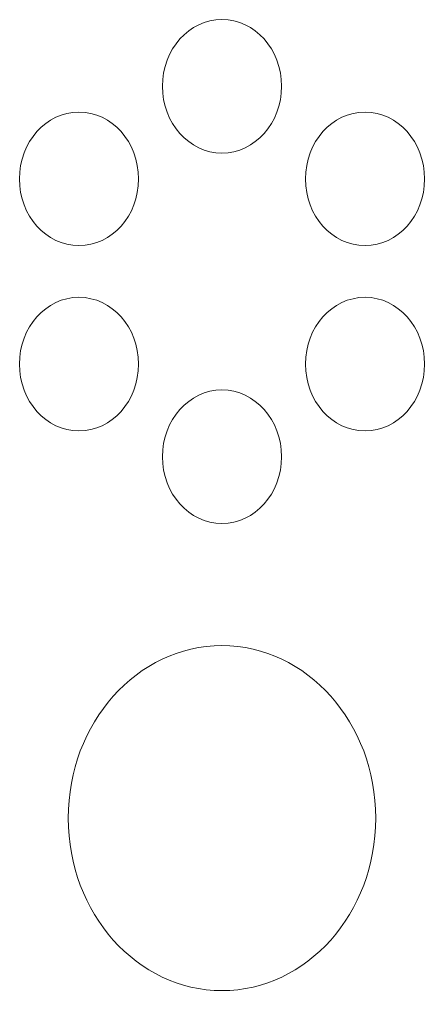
# Model space of a CAD drawing. Header units: millimetres. Extents: x -1200 to 1200, y -590 to 590.
# Drawn here: x -684 to -465, y 55 to 582 of the extents above; entities that cross this region are included whole.
import ezdxf

# ---------------------------------------------------------------- set-up
doc = ezdxf.new("R2010")
doc.units = ezdxf.units.MM
doc.header["$MEASUREMENT"] = 0
doc.layers.add('Layer 1', color=7, linetype='Continuous')

msp = doc.modelspace()

# ---------------------------------------------------------------- linework, layer by layer
at = {"layer": 'Layer 1', "color": 250, "lineweight": 9}
for points, knots in [([(-606.7944, 545.6403), (-606.7944, 565.6436), (-592.3297, 581.8634), (-574.4815, 581.8634), (-556.6418, 581.8634), (-542.1685, 565.6436), (-542.1685, 545.6403), (-542.1685, 525.6419), (-556.6418, 509.4171), (-574.4815, 509.4171), (-592.3297, 509.4171), (-606.7944, 525.6419), (-606.7944, 545.6403)], [0, 0, 0, 0, 0.25, 0.25, 0.25, 0.5, 0.5, 0.5, 0.75, 0.75, 0.75, 1, 1, 1, 1]), ([(-684.3927, 495.4134), (-684.3927, 515.4215), (-669.9237, 531.6462), (-652.0797, 531.6462), (-634.2402, 531.6462), (-619.7668, 515.4215), (-619.7668, 495.4134), (-619.7668, 475.415), (-634.2402, 459.1999), (-652.0797, 459.1999), (-669.9237, 459.1999), (-684.3927, 475.415), (-684.3927, 495.4134)], [0, 0, 0, 0, 0.25, 0.25, 0.25, 0.5, 0.5, 0.5, 0.75, 0.75, 0.75, 1, 1, 1, 1]), ([(-529.1961, 495.4134), (-529.1961, 515.4215), (-514.7314, 531.6462), (-496.8832, 531.6462), (-479.0435, 531.6462), (-464.5701, 515.4215), (-464.5701, 495.4134), (-464.5701, 475.415), (-479.0435, 459.1999), (-496.8832, 459.1999), (-514.7314, 459.1999), (-529.1961, 475.415), (-529.1961, 495.4134)], [0, 0, 0, 0, 0.25, 0.25, 0.25, 0.5, 0.5, 0.5, 0.75, 0.75, 0.75, 1, 1, 1, 1]), ([(-684.3927, 394.9741), (-684.3927, 414.9774), (-669.9237, 431.1973), (-652.0797, 431.1973), (-634.2402, 431.1973), (-619.7668, 414.9774), (-619.7668, 394.9741), (-619.7668, 374.9756), (-634.2402, 358.751), (-652.0797, 358.751), (-669.9237, 358.751), (-684.3927, 374.9756), (-684.3927, 394.9741)], [0, 0, 0, 0, 0.25, 0.25, 0.25, 0.5, 0.5, 0.5, 0.75, 0.75, 0.75, 1, 1, 1, 1]), ([(-529.1961, 394.9741), (-529.1961, 414.9774), (-514.7314, 431.1973), (-496.8832, 431.1973), (-479.0435, 431.1973), (-464.5701, 414.9774), (-464.5701, 394.9741), (-464.5701, 374.9756), (-479.0435, 358.751), (-496.8832, 358.751), (-514.7314, 358.751), (-529.1961, 374.9756), (-529.1961, 394.9741)], [0, 0, 0, 0, 0.25, 0.25, 0.25, 0.5, 0.5, 0.5, 0.75, 0.75, 0.75, 1, 1, 1, 1]), ([(-606.7944, 344.7521), (-606.7944, 364.7505), (-592.3297, 380.9752), (-574.4815, 380.9752), (-556.6418, 380.9752), (-542.1685, 364.7505), (-542.1685, 344.7521), (-542.1685, 324.7488), (-556.6418, 308.5289), (-574.4815, 308.5289), (-592.3297, 308.5289), (-606.7944, 324.7488), (-606.7944, 344.7521)], [0, 0, 0, 0, 0.25, 0.25, 0.25, 0.5, 0.5, 0.5, 0.75, 0.75, 0.75, 1, 1, 1, 1]), ([(-657.8992, 148.8345), (-657.8992, 148.8345), (-657.7877, 153.6563), (-657.7877, 153.6563), (-657.7877, 153.6563), (-657.4703, 158.4107), (-657.4703, 158.4107), (-657.4703, 158.4107), (-656.9386, 163.093), (-656.9386, 163.093), (-656.9386, 163.093), (-656.2009, 167.6985), (-656.2009, 167.6985), (-656.2009, 167.6985), (-655.2703, 172.2173), (-655.2703, 172.2173), (-655.2703, 172.2173), (-654.1466, 176.6449), (-654.1466, 176.6449), (-654.1466, 176.6449), (-652.8388, 180.9907), (-652.8388, 180.9907), (-652.8388, 180.9907), (-651.3464, 185.2259), (-651.3464, 185.2259), (-651.3464, 185.2259), (-649.6783, 189.3651), (-649.6783, 189.3651), (-649.6783, 189.3651), (-647.8342, 193.3984), (-647.8342, 193.3984), (-647.8342, 193.3984), (-645.8272, 197.3116), (-645.8272, 197.3116), (-645.8272, 197.3116), (-643.6575, 201.1093), (-643.6575, 201.1093), (-643.6575, 201.1093), (-641.3331, 204.7773), (-641.3331, 204.7773), (-641.3331, 204.7773), (-638.8501, 208.3059), (-638.8501, 208.3059), (-638.8501, 208.3059), (-636.2256, 211.7095), (-636.2256, 211.7095), (-636.2256, 211.7095), (-633.4596, 214.9592), (-633.4596, 214.9592), (-633.4596, 214.9592), (-630.5693, 218.0551), (-630.5693, 218.0551), (-630.5693, 218.0551), (-627.5331, 220.9972), (-627.5331, 220.9972), (-627.5331, 220.9972), (-624.381, 223.7759), (-624.381, 223.7759), (-624.381, 223.7759), (-621.1091, 226.3814), (-621.1091, 226.3814), (-621.1091, 226.3814), (-617.7255, 228.8139), (-617.7255, 228.8139), (-617.7255, 228.8139), (-614.2347, 231.0733), (-614.2347, 231.0733), (-614.2347, 231.0733), (-610.6368, 233.1309), (-610.6368, 233.1309), (-610.6368, 233.1309), (-606.9445, 235.0009), (-606.9445, 235.0009), (-606.9445, 235.0009), (-603.1664, 236.6739), (-603.1664, 236.6739), (-603.1664, 236.6739), (-599.2897, 238.1497), (-599.2897, 238.1497), (-599.2897, 238.1497), (-595.3359, 239.4044), (-595.3359, 239.4044), (-595.3359, 239.4044), (-591.3004, 240.4476), (-591.3004, 240.4476), (-591.3004, 240.4476), (-587.1965, 241.2697), (-587.1965, 241.2697), (-587.1965, 241.2697), (-583.0239, 241.8657), (-583.0239, 241.8657), (-583.0239, 241.8657), (-578.7827, 242.2264), (-578.7827, 242.2264), (-578.7827, 242.2264), (-574.4815, 242.3465), (-574.4815, 242.3465), (-574.4815, 242.3465), (-570.1802, 242.2264), (-570.1802, 242.2264), (-570.1802, 242.2264), (-565.9434, 241.8657), (-565.9434, 241.8657), (-565.9434, 241.8657), (-561.7706, 241.2697), (-561.7706, 241.2697), (-561.7706, 241.2697), (-557.6624, 240.4476), (-557.6624, 240.4476), (-557.6624, 240.4476), (-553.6312, 239.4044), (-553.6312, 239.4044), (-553.6312, 239.4044), (-549.6731, 238.1497), (-549.6731, 238.1497), (-549.6731, 238.1497), (-545.805, 236.6739), (-545.805, 236.6739), (-545.805, 236.6739), (-542.0185, 235.0009), (-542.0185, 235.0009), (-542.0185, 235.0009), (-538.3261, 233.1309), (-538.3261, 233.1309), (-538.3261, 233.1309), (-534.7324, 231.0733), (-534.7324, 231.0733), (-534.7324, 231.0733), (-531.2416, 228.8139), (-531.2416, 228.8139), (-531.2416, 228.8139), (-527.858, 226.3814), (-527.858, 226.3814), (-527.858, 226.3814), (-524.5818, 223.7759), (-524.5818, 223.7759), (-524.5818, 223.7759), (-521.4298, 220.9972), (-521.4298, 220.9972), (-521.4298, 220.9972), (-518.4023, 218.0551), (-518.4023, 218.0551), (-518.4023, 218.0551), (-515.5033, 214.9592), (-515.5033, 214.9592), (-515.5033, 214.9592), (-512.733, 211.7095), (-512.733, 211.7095), (-512.733, 211.7095), (-510.1128, 208.3059), (-510.1128, 208.3059), (-510.1128, 208.3059), (-507.6341, 204.7773), (-507.6341, 204.7773), (-507.6341, 204.7773), (-505.3055, 201.1093), (-505.3055, 201.1093), (-505.3055, 201.1093), (-503.1356, 197.3116), (-503.1356, 197.3116), (-503.1356, 197.3116), (-501.1287, 193.3984), (-501.1287, 193.3984), (-501.1287, 193.3984), (-499.2887, 189.3651), (-499.2887, 189.3651), (-499.2887, 189.3651), (-497.6164, 185.2259), (-497.6164, 185.2259), (-497.6164, 185.2259), (-496.1284, 180.9907), (-496.1284, 180.9907), (-496.1284, 180.9907), (-494.8161, 176.6449), (-494.8161, 176.6449), (-494.8161, 176.6449), (-493.6925, 172.2173), (-493.6925, 172.2173), (-493.6925, 172.2173), (-492.7619, 167.6985), (-492.7619, 167.6985), (-492.7619, 167.6985), (-492.0245, 163.093), (-492.0245, 163.093), (-492.0245, 163.093), (-491.5012, 158.4107), (-491.5012, 158.4107), (-491.5012, 158.4107), (-491.1752, 153.6563), (-491.1752, 153.6563), (-491.1752, 153.6563), (-491.0681, 148.8345), (-491.0681, 148.8345), (-491.0681, 148.8345), (-491.1752, 144.0128), (-491.1752, 144.0128), (-491.1752, 144.0128), (-491.5012, 139.2631), (-491.5012, 139.2631), (-491.5012, 139.2631), (-492.0245, 134.5856), (-492.0245, 134.5856), (-492.0245, 134.5856), (-492.7619, 129.9802), (-492.7619, 129.9802), (-492.7619, 129.9802), (-493.6925, 125.4613), (-493.6925, 125.4613), (-493.6925, 125.4613), (-494.8161, 121.0338), (-494.8161, 121.0338), (-494.8161, 121.0338), (-496.1284, 116.688), (-496.1284, 116.688), (-496.1284, 116.688), (-497.6164, 112.4528), (-497.6164, 112.4528), (-497.6164, 112.4528), (-499.2887, 108.304), (-499.2887, 108.304), (-499.2887, 108.304), (-501.1287, 104.2754), (-501.1287, 104.2754), (-501.1287, 104.2754), (-503.1356, 100.3624), (-503.1356, 100.3624), (-503.1356, 100.3624), (-505.3055, 96.5694), (-505.3055, 96.5694), (-505.3055, 96.5694), (-507.6341, 92.9014), (-507.6341, 92.9014), (-507.6341, 92.9014), (-510.1128, 89.3632), (-510.1128, 89.3632), (-510.1128, 89.3632), (-512.733, 85.9692), (-512.733, 85.9692), (-512.733, 85.9692), (-515.5033, 82.7195), (-515.5033, 82.7195), (-515.5033, 82.7195), (-518.4023, 79.6236), (-518.4023, 79.6236), (-518.4023, 79.6236), (-521.4298, 76.6815), (-521.4298, 76.6815), (-521.4298, 76.6815), (-524.5818, 73.8981), (-524.5818, 73.8981), (-524.5818, 73.8981), (-527.858, 71.2925), (-527.858, 71.2925), (-527.858, 71.2925), (-531.2416, 68.8551), (-531.2416, 68.8551), (-531.2416, 68.8551), (-534.7324, 66.6053), (-534.7324, 66.6053), (-534.7324, 66.6053), (-538.3261, 64.543), (-538.3261, 64.543), (-538.3261, 64.543), (-542.0185, 62.6681), (-542.0185, 62.6681), (-542.0185, 62.6681), (-545.805, 61), (-545.805, 61), (-545.805, 61), (-549.6731, 59.5289), (-549.6731, 59.5289), (-549.6731, 59.5289), (-553.6312, 58.2694), (-553.6312, 58.2694), (-553.6312, 58.2694), (-557.6624, 57.2311), (-557.6624, 57.2311), (-557.6624, 57.2311), (-561.7706, 56.409), (-561.7706, 56.409), (-561.7706, 56.409), (-565.9434, 55.8129), (-565.9434, 55.8129), (-565.9434, 55.8129), (-570.1802, 55.4476), (-570.1802, 55.4476), (-570.1802, 55.4476), (-574.4815, 55.3274), (-574.4815, 55.3274), (-574.4815, 55.3274), (-578.7827, 55.4476), (-578.7827, 55.4476), (-578.7827, 55.4476), (-583.0239, 55.8129), (-583.0239, 55.8129), (-583.0239, 55.8129), (-587.1965, 56.409), (-587.1965, 56.409), (-587.1965, 56.409), (-591.3047, 57.2311), (-591.3047, 57.2311), (-591.3047, 57.2311), (-595.3359, 58.2694), (-595.3359, 58.2694), (-595.3359, 58.2694), (-599.2897, 59.5289), (-599.2897, 59.5289), (-599.2897, 59.5289), (-603.1578, 61), (-603.1578, 61), (-603.1578, 61), (-606.9445, 62.6681), (-606.9445, 62.6681), (-606.9445, 62.6681), (-610.6368, 64.543), (-610.6368, 64.543), (-610.6368, 64.543), (-614.2347, 66.6053), (-614.2347, 66.6053), (-614.2347, 66.6053), (-617.7255, 68.8551), (-617.7255, 68.8551), (-617.7255, 68.8551), (-621.1091, 71.2925), (-621.1091, 71.2925), (-621.1091, 71.2925), (-624.381, 73.8981), (-624.381, 73.8981), (-624.381, 73.8981), (-627.5331, 76.6815), (-627.5331, 76.6815), (-627.5331, 76.6815), (-630.5693, 79.6236), (-630.5693, 79.6236), (-630.5693, 79.6236), (-633.4596, 82.7195), (-633.4596, 82.7195), (-633.4596, 82.7195), (-636.2256, 85.9692), (-636.2256, 85.9692), (-636.2256, 85.9692), (-638.8501, 89.3632), (-638.8501, 89.3632), (-638.8501, 89.3632), (-641.3331, 92.9014), (-641.3331, 92.9014), (-641.3331, 92.9014), (-643.6575, 96.5694), (-643.6575, 96.5694), (-643.6575, 96.5694), (-645.8272, 100.3624), (-645.8272, 100.3624), (-645.8272, 100.3624), (-647.8342, 104.2754), (-647.8342, 104.2754), (-647.8342, 104.2754), (-649.6783, 108.304), (-649.6783, 108.304), (-649.6783, 108.304), (-651.3464, 112.4528), (-651.3464, 112.4528), (-651.3464, 112.4528), (-652.8388, 116.688), (-652.8388, 116.688), (-652.8388, 116.688), (-654.1466, 121.0242), (-654.1466, 121.0242), (-654.1466, 121.0242), (-655.2703, 125.4613), (-655.2703, 125.4613), (-655.2703, 125.4613), (-656.2009, 129.9802), (-656.2009, 129.9802), (-656.2009, 129.9802), (-656.9386, 134.5856), (-656.9386, 134.5856), (-656.9386, 134.5856), (-657.4703, 139.2631), (-657.4703, 139.2631), (-657.4703, 139.2631), (-657.7877, 144.0128), (-657.7877, 144.0128), (-657.7877, 144.0128), (-657.8992, 148.8345), (-657.8992, 148.8345)], [0, 0, 0, 0, 0.0078125, 0.0078125, 0.0078125, 0.015625, 0.015625, 0.015625, 0.0234375, 0.0234375, 0.0234375, 0.03125, 0.03125, 0.03125, 0.0390625, 0.0390625, 0.0390625, 0.046875, 0.046875, 0.046875, 0.0546875, 0.0546875, 0.0546875, 0.0625, 0.0625, 0.0625, 0.0703125, 0.0703125, 0.0703125, 0.078125, 0.078125, 0.078125, 0.0859375, 0.0859375, 0.0859375, 0.09375, 0.09375, 0.09375, 0.1015625, 0.1015625, 0.1015625, 0.109375, 0.109375, 0.109375, 0.1171875, 0.1171875, 0.1171875, 0.125, 0.125, 0.125, 0.1328125, 0.1328125, 0.1328125, 0.140625, 0.140625, 0.140625, 0.1484375, 0.1484375, 0.1484375, 0.15625, 0.15625, 0.15625, 0.1640625, 0.1640625, 0.1640625, 0.171875, 0.171875, 0.171875, 0.1796875, 0.1796875, 0.1796875, 0.1875, 0.1875, 0.1875, 0.1953125, 0.1953125, 0.1953125, 0.203125, 0.203125, 0.203125, 0.2109375, 0.2109375, 0.2109375, 0.21875, 0.21875, 0.21875, 0.2265625, 0.2265625, 0.2265625, 0.234375, 0.234375, 0.234375, 0.2421875, 0.2421875, 0.2421875, 0.25, 0.25, 0.25, 0.2578125, 0.2578125, 0.2578125, 0.265625, 0.265625, 0.265625, 0.2734375, 0.2734375, 0.2734375, 0.28125, 0.28125, 0.28125, 0.2890625, 0.2890625, 0.2890625, 0.296875, 0.296875, 0.296875, 0.3046875, 0.3046875, 0.3046875, 0.3125, 0.3125, 0.3125, 0.3203125, 0.3203125, 0.3203125, 0.328125, 0.328125, 0.328125, 0.3359375, 0.3359375, 0.3359375, 0.34375, 0.34375, 0.34375, 0.3515625, 0.3515625, 0.3515625, 0.359375, 0.359375, 0.359375, 0.3671875, 0.3671875, 0.3671875, 0.375, 0.375, 0.375, 0.3828125, 0.3828125, 0.3828125, 0.390625, 0.390625, 0.390625, 0.3984375, 0.3984375, 0.3984375, 0.40625, 0.40625, 0.40625, 0.4140625, 0.4140625, 0.4140625, 0.421875, 0.421875, 0.421875, 0.4296875, 0.4296875, 0.4296875, 0.4375, 0.4375, 0.4375, 0.4453125, 0.4453125, 0.4453125, 0.453125, 0.453125, 0.453125, 0.4609375, 0.4609375, 0.4609375, 0.46875, 0.46875, 0.46875, 0.4765625, 0.4765625, 0.4765625, 0.484375, 0.484375, 0.484375, 0.4921875, 0.4921875, 0.4921875, 0.5, 0.5, 0.5, 0.5078125, 0.5078125, 0.5078125, 0.515625, 0.515625, 0.515625, 0.5234375, 0.5234375, 0.5234375, 0.53125, 0.53125, 0.53125, 0.5390625, 0.5390625, 0.5390625, 0.546875, 0.546875, 0.546875, 0.5546875, 0.5546875, 0.5546875, 0.5625, 0.5625, 0.5625, 0.5703125, 0.5703125, 0.5703125, 0.578125, 0.578125, 0.578125, 0.5859375, 0.5859375, 0.5859375, 0.59375, 0.59375, 0.59375, 0.6015625, 0.6015625, 0.6015625, 0.609375, 0.609375, 0.609375, 0.6171875, 0.6171875, 0.6171875, 0.625, 0.625, 0.625, 0.6328125, 0.6328125, 0.6328125, 0.640625, 0.640625, 0.640625, 0.6484375, 0.6484375, 0.6484375, 0.65625, 0.65625, 0.65625, 0.6640625, 0.6640625, 0.6640625, 0.671875, 0.671875, 0.671875, 0.6796875, 0.6796875, 0.6796875, 0.6875, 0.6875, 0.6875, 0.6953125, 0.6953125, 0.6953125, 0.703125, 0.703125, 0.703125, 0.7109375, 0.7109375, 0.7109375, 0.71875, 0.71875, 0.71875, 0.7265625, 0.7265625, 0.7265625, 0.734375, 0.734375, 0.734375, 0.7421875, 0.7421875, 0.7421875, 0.75, 0.75, 0.75, 0.7578125, 0.7578125, 0.7578125, 0.765625, 0.765625, 0.765625, 0.7734375, 0.7734375, 0.7734375, 0.78125, 0.78125, 0.78125, 0.7890625, 0.7890625, 0.7890625, 0.796875, 0.796875, 0.796875, 0.8046875, 0.8046875, 0.8046875, 0.8125, 0.8125, 0.8125, 0.8203125, 0.8203125, 0.8203125, 0.828125, 0.828125, 0.828125, 0.8359375, 0.8359375, 0.8359375, 0.84375, 0.84375, 0.84375, 0.8515625, 0.8515625, 0.8515625, 0.859375, 0.859375, 0.859375, 0.8671875, 0.8671875, 0.8671875, 0.875, 0.875, 0.875, 0.8828125, 0.8828125, 0.8828125, 0.890625, 0.890625, 0.890625, 0.8984375, 0.8984375, 0.8984375, 0.90625, 0.90625, 0.90625, 0.9140625, 0.9140625, 0.9140625, 0.921875, 0.921875, 0.921875, 0.9296875, 0.9296875, 0.9296875, 0.9375, 0.9375, 0.9375, 0.9453125, 0.9453125, 0.9453125, 0.953125, 0.953125, 0.953125, 0.9609375, 0.9609375, 0.9609375, 0.96875, 0.96875, 0.96875, 0.9765625, 0.9765625, 0.9765625, 0.984375, 0.984375, 0.984375, 0.9921875, 0.9921875, 0.9921875, 1, 1, 1, 1])]:
    msp.add_open_spline(points, degree=3, knots=knots, dxfattribs=at)

doc.saveas('drawing.dxf')
